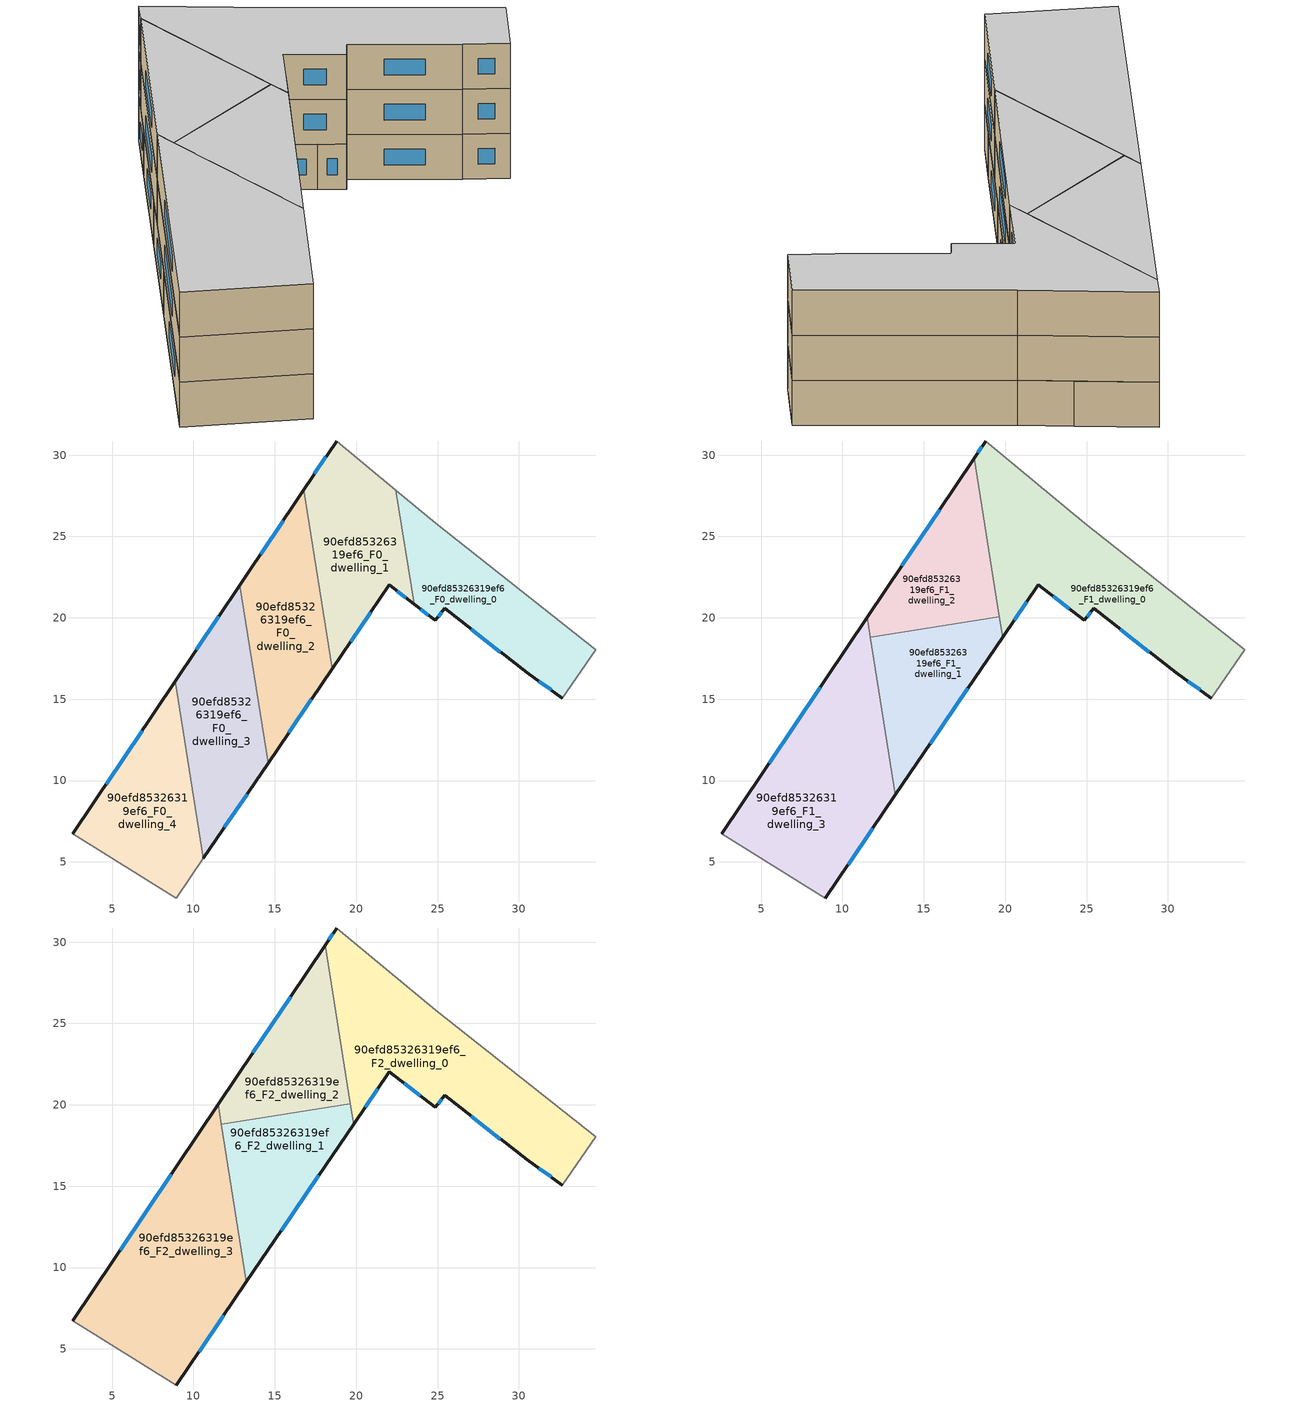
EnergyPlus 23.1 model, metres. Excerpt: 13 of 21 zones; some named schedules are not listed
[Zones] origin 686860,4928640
90efd85326319ef6_F0_dwelling_0
 floor ground (EU_floor_Construction): 34.72,18.03 32.68,15.07 30.52,16.61 25.44,20.58 24.85,19.84 23.56,20.84 22.44,27.85 24.9,25.82 z0
 wall outside (EU_wall_Construction): 23.56,20.84 24.85,19.84 25.44,20.58 30.52,16.61 32.68,15.07 z0:3
 wall to 90efd85326319ef6_F0_dwelling_1 (EU_wall_Construction): 22.44,27.85 23.56,20.84 z0:3
 wall adiabatic (EU_wall_Construction): 32.68,15.07 34.72,18.03 24.9,25.82 22.44,27.85 z0:3
 window (EU_Window_Construction): 25.04,20.08 25.25,20.34 / 23.97,20.51 24.43,20.16 / 31.22,16.11 31.98,15.57 / 27.08,19.29 28.87,17.9 z0.97:2.03
90efd85326319ef6_F0_dwelling_1
 floor ground (EU_floor_Construction): 22.44,27.85 23.56,20.84 22.03,22.02 18.53,16.87 16.79,27.88 18.8,30.87 z0
 wall outside (EU_wall_Construction): 18.53,16.87 22.03,22.02 23.56,20.84 / 18.8,30.87 16.79,27.88 z0:3
 wall adiabatic (EU_wall_Construction): 22.44,27.85 18.8,30.87 z0:3
 wall to 90efd85326319ef6_F0_dwelling_2 (EU_wall_Construction): 16.79,27.88 18.53,16.87 z0:3
 window (EU_Window_Construction): 22.52,21.64 23.06,21.22 / 19.66,18.54 20.89,20.35 / 18.14,29.9 17.44,28.85 z0.97:2.03
90efd85326319ef6_F0_dwelling_2
 floor ground (EU_floor_Construction): 16.79,27.88 18.53,16.87 14.58,11.07 12.84,22.01 z0
 wall outside (EU_wall_Construction): 14.58,11.07 18.53,16.87 / 16.79,27.88 12.84,22.01 z0:3
 wall to 90efd85326319ef6_F0_dwelling_3 (EU_wall_Construction): 12.84,22.01 14.58,11.07 z0:3
 window (EU_Window_Construction): 15.86,12.95 17.25,14.99 / 15.51,25.97 14.12,23.91 z0.97:2.03
90efd85326319ef6_F0_dwelling_3
 floor ground (EU_floor_Construction): 12.84,22.01 14.58,11.07 10.61,5.23 8.88,16.11 z0
 wall outside (EU_wall_Construction): 10.61,5.23 14.58,11.07 / 12.84,22.01 8.88,16.11 z0:3
 wall to 90efd85326319ef6_F0_dwelling_4 (EU_wall_Construction): 8.88,16.11 10.61,5.23 z0:3
 window (EU_Window_Construction): 11.9,7.12 13.29,9.17 / 11.56,20.1 10.17,18.02 z0.97:2.03
 ceiling adiabatic (EU_roof_Construction): 10.61,5.23 14.58,11.07 13.31,19.07 11.72,18.82 11.53,20.05 13.26,9.12 z3
90efd85326319ef6_F0_dwelling_4
 floor ground (EU_floor_Construction): 8.88,16.11 10.61,5.23 8.95,2.78 2.59,6.74 z0
 wall outside (EU_wall_Construction): 8.88,16.11 2.59,6.74 z0:3
 wall adiabatic (EU_wall_Construction): 2.59,6.74 8.95,2.78 10.61,5.23 z0:3
 window (EU_Window_Construction): 6.84,13.07 4.63,9.78 z0.97:2.03
90efd85326319ef6_F1_dwelling_0
 floor to 90efd85326319ef6_F0_dwelling_0 (EU_floor_Construction): 34.72,18.03 32.68,15.07 30.52,16.61 25.44,20.58 24.85,19.84 23.56,20.84 22.45,27.85 24.9,25.82 z3
 floor to 90efd85326319ef6_F0_dwelling_1 (EU_floor_Construction): 22.45,27.85 23.56,20.84 22.03,22.02 19.84,18.8 18.09,29.82 18.8,30.87 z3
 wall outside (EU_wall_Construction): 19.84,18.8 22.03,22.02 24.85,19.84 25.44,20.58 30.52,16.61 32.68,15.07 / 18.8,30.87 18.09,29.82 z3:6
 wall adiabatic (EU_wall_Construction): 32.68,15.07 34.72,18.03 24.9,25.82 18.8,30.87 z3:6
 wall to 90efd85326319ef6_F1_dwelling_2 (EU_wall_Construction): 18.09,29.82 19.64,20.08 z3:6
 wall to 90efd85326319ef6_F1_dwelling_1 (EU_wall_Construction): 19.64,20.08 19.84,18.8 z3:6
 window (EU_Window_Construction): 25.04,20.08 25.25,20.34 / 22.94,21.31 23.93,20.55 / 20.55,19.85 21.32,20.98 / 18.57,30.53 18.32,30.16 / 31.22,16.11 31.98,15.57 / 27.08,19.29 28.87,17.9 z3.97:5.03
90efd85326319ef6_F1_dwelling_1
 floor to 90efd85326319ef6_F0_dwelling_2 (EU_floor_Construction): 18.06,19.83 18.53,16.87 14.58,11.07 13.31,19.07 z3
 floor adiabatic (EU_floor_Construction): 13.31,19.07 14.58,11.07 13.26,9.12 11.72,18.82 z3
 floor to 90efd85326319ef6_F0_dwelling_1 (EU_floor_Construction): 19.64,20.08 19.84,18.8 18.53,16.87 18.06,19.83 z3
 wall outside (EU_wall_Construction): 13.26,9.12 19.84,18.8 z3:6
 wall to 90efd85326319ef6_F1_dwelling_2 (EU_wall_Construction): 19.64,20.08 11.72,18.82 z3:6
 wall to 90efd85326319ef6_F1_dwelling_3 (EU_wall_Construction): 11.72,18.82 13.26,9.12 z3:6
 window (EU_Window_Construction): 15.39,12.26 17.71,15.67 z3.97:5.03
90efd85326319ef6_F1_dwelling_2
 floor to 90efd85326319ef6_F0_dwelling_1 (EU_floor_Construction): 18.09,29.82 19.64,20.08 18.06,19.83 16.79,27.87 z3
 floor to 90efd85326319ef6_F0_dwelling_2 (EU_floor_Construction): 16.79,27.87 18.06,19.83 13.31,19.07 12.84,22.01 z3
 floor to 90efd85326319ef6_F0_dwelling_3 (EU_floor_Construction): 12.84,22.01 13.31,19.07 11.72,18.82 11.53,20.05 z3
 wall outside (EU_wall_Construction): 18.09,29.82 11.53,20.05 z3:6
 wall to 90efd85326319ef6_F1_dwelling_3 (EU_wall_Construction): 11.53,20.05 11.72,18.82 z3:6
 window (EU_Window_Construction): 15.96,26.65 13.66,23.22 z3.97:5.03
90efd85326319ef6_F1_dwelling_3
 floor to 90efd85326319ef6_F0_dwelling_4 (EU_floor_Construction): 8.88,16.11 10.61,5.23 8.95,2.78 2.59,6.74 z3
 floor to 90efd85326319ef6_F0_dwelling_3 (EU_floor_Construction): 11.53,20.05 13.26,9.12 10.61,5.23 8.88,16.11 z3
 wall outside (EU_wall_Construction): 11.53,20.05 2.59,6.74 / 8.95,2.78 13.26,9.12 z3:6
 wall adiabatic (EU_wall_Construction): 2.59,6.74 8.95,2.78 z3:6
 window (EU_Window_Construction): 8.63,15.73 5.48,11.05 / 10.34,4.84 11.86,7.07 z3.97:5.03
90efd85326319ef6_F2_dwelling_0
 floor to 90efd85326319ef6_F1_dwelling_0 (EU_floor_Construction): 24.9,25.82 34.72,18.03 32.68,15.07 30.52,16.61 25.44,20.58 24.85,19.84 22.03,22.02 19.84,18.8 18.09,29.82 18.8,30.87 z6
 wall outside (EU_wall_Construction): 19.84,18.8 22.03,22.02 24.85,19.84 25.44,20.58 30.52,16.61 32.68,15.07 / 18.8,30.87 18.09,29.82 z6:9
 wall adiabatic (EU_wall_Construction): 32.68,15.07 34.72,18.03 24.9,25.82 18.8,30.87 z6:9
 wall to 90efd85326319ef6_F2_dwelling_2 (EU_wall_Construction): 18.09,29.82 19.64,20.08 z6:9
 wall to 90efd85326319ef6_F2_dwelling_1 (EU_wall_Construction): 19.64,20.08 19.84,18.8 z6:9
 window (EU_Window_Construction): 25.04,20.08 25.25,20.34 / 22.94,21.31 23.93,20.55 / 20.55,19.85 21.32,20.98 / 18.57,30.53 18.32,30.16 / 31.22,16.11 31.98,15.57 / 27.08,19.29 28.87,17.9 z6.97:8.03
 ceiling to 90efd85326319ef6_F3_dwelling_0 (EU_floor_Construction): 32.68,15.07 34.72,18.03 24.9,25.82 18.8,30.87 18.09,29.82 19.84,18.8 22.03,22.02 24.85,19.84 25.44,20.58 30.52,16.61 z9
90efd85326319ef6_F2_dwelling_1
 floor to 90efd85326319ef6_F1_dwelling_1 (EU_floor_Construction): 19.64,20.08 19.84,18.8 13.26,9.12 11.72,18.82 z6
 wall outside (EU_wall_Construction): 13.26,9.12 19.84,18.8 z6:9
 wall to 90efd85326319ef6_F2_dwelling_2 (EU_wall_Construction): 19.64,20.08 11.72,18.82 z6:9
 wall to 90efd85326319ef6_F2_dwelling_3 (EU_wall_Construction): 11.72,18.82 13.26,9.12 z6:9
 window (EU_Window_Construction): 15.39,12.26 17.71,15.67 z6.97:8.03
 ceiling to 90efd85326319ef6_F3_dwelling_1 (EU_floor_Construction): 13.26,9.12 19.84,18.8 19.64,20.08 11.72,18.82 z9
90efd85326319ef6_F2_dwelling_2
 floor to 90efd85326319ef6_F1_dwelling_2 (EU_floor_Construction): 18.09,29.82 19.64,20.08 11.72,18.82 11.53,20.05 z6
 wall outside (EU_wall_Construction): 18.09,29.82 11.53,20.05 z6:9
 wall to 90efd85326319ef6_F2_dwelling_3 (EU_wall_Construction): 11.53,20.05 11.72,18.82 z6:9
 window (EU_Window_Construction): 15.96,26.65 13.66,23.22 z6.97:8.03
 ceiling to 90efd85326319ef6_F3_dwelling_2 (EU_floor_Construction): 19.64,20.08 18.09,29.82 11.53,20.05 11.72,18.82 z9
90efd85326319ef6_F2_dwelling_3
 floor to 90efd85326319ef6_F1_dwelling_3 (EU_floor_Construction): 11.53,20.05 13.26,9.12 8.95,2.78 2.59,6.74 z6
 wall outside (EU_wall_Construction): 11.53,20.05 2.59,6.74 / 8.95,2.78 13.26,9.12 z6:9
 wall adiabatic (EU_wall_Construction): 2.59,6.74 8.95,2.78 z6:9
 window (EU_Window_Construction): 8.63,15.73 5.48,11.05 / 10.34,4.84 11.86,7.07 z6.97:8.03
 ceiling to 90efd85326319ef6_F3_dwelling_3 (EU_floor_Construction): 8.95,2.78 13.26,9.12 11.53,20.05 2.59,6.74 z9
[Building]
EU S2 Campaign: North Axis=0; Terrain=City; Solar Distribution=FullExterior
[Site:Location]
Bologna: Latitude=44.5; Longitude=11.25; Time Zone=1; Elevation=37
[SizingPeriod:WeatherFileDays]
AnnualSizingPeriod: Begin Month=1; Begin Day of Month=1; End Month=12; End Day of Month=31; Day of Week for Start Day=Monday; Use Weather File Daylight Saving Period=No; Use Weather File Rain and Snow Indicators=No
[MATERIAL]
EU_InternalMass_Material: Roughness=MediumRough; Thickness=0.1; Conductivity=1; Density=1800; Specific Heat=900; Thermal Absorptance=0.9; Solar Absorptance=0.7; Visible Absorptance=0.7
[MATERIAL:NOMASS] Roughness=MediumRough; Thermal Absorptance=0.9; Solar Absorptance=0.7; Visible Absorptance=0.7
Name | Thermal Resistance
EU_wall_NoMass | 0.779417
EU_roof_NoMass | 0.435466
EU_floor_NoMass | 0.588222
[WINDOWMATERIAL:SIMPLEGLAZINGSYSTEM]
EU_Window_SimpleGlazing: UFactor=5.16242; Solar Heat Gain Coefficient=0.85; Visible Transmittance=0.85
[CONSTRUCTION]
EU_wall_Construction: EU_wall_NoMass
EU_roof_Construction: EU_roof_NoMass
EU_floor_Construction: EU_floor_NoMass
EU_Window_Construction: EU_Window_SimpleGlazing
EU_InternalMass_Construction: EU_InternalMass_Material
[ZONE] Type=1; Multiplier=1; Ceiling Height=autocalculate; Floor Area=autocalculate; Part of Total Floor Area=Yes
Name | Volume
90efd85326319ef6_F0_dwelling_0 | 160.308
90efd85326319ef6_F1_dwelling_0; 90efd85326319ef6_F2_dwelling_0 | 267.179
90efd85326319ef6_F0_dwelling_1 | 160.311
90efd85326319ef6_F1_dwelling_1; 90efd85326319ef6_F2_dwelling_1 | 133.594
90efd85326319ef6_F0_dwelling_2 | 160.307
90efd85326319ef6_F1_dwelling_2; 90efd85326319ef6_F2_dwelling_2 | 133.602
90efd85326319ef6_F0_dwelling_3 | 160.317
90efd85326319ef6_F1_dwelling_3; 90efd85326319ef6_F2_dwelling_3 | 267.17
90efd85326319ef6_F0_dwelling_4 | 160.313
[INTERNALMASS] Construction=EU_InternalMass_Construction
Name | Zone or ZoneList | Surface Area
90efd85326319ef6_F0_dwelling_0_EU_InternalMass | 90efd85326319ef6_F0_dwelling_0 | 53.4362
90efd85326319ef6_F0_dwelling_1_EU_InternalMass | 90efd85326319ef6_F0_dwelling_1 | 53.4373
90efd85326319ef6_F0_dwelling_2_EU_InternalMass | 90efd85326319ef6_F0_dwelling_2 | 53.4354
90efd85326319ef6_F0_dwelling_3_EU_InternalMass | 90efd85326319ef6_F0_dwelling_3 | 53.4391
90efd85326319ef6_F0_dwelling_4_EU_InternalMass | 90efd85326319ef6_F0_dwelling_4 | 53.4376
90efd85326319ef6_F1_dwelling_0_EU_InternalMass | 90efd85326319ef6_F1_dwelling_0 | 89.0598
90efd85326319ef6_F1_dwelling_1_EU_InternalMass | 90efd85326319ef6_F1_dwelling_1 | 44.5315
90efd85326319ef6_F1_dwelling_2_EU_InternalMass | 90efd85326319ef6_F1_dwelling_2 | 44.534
90efd85326319ef6_F1_dwelling_3_EU_InternalMass | 90efd85326319ef6_F1_dwelling_3 | 89.06
90efd85326319ef6_F2_dwelling_0_EU_InternalMass | 90efd85326319ef6_F2_dwelling_0 | 89.0598
90efd85326319ef6_F2_dwelling_1_EU_InternalMass | 90efd85326319ef6_F2_dwelling_1 | 44.5315
90efd85326319ef6_F2_dwelling_2_EU_InternalMass | 90efd85326319ef6_F2_dwelling_2 | 44.534
90efd85326319ef6_F2_dwelling_3_EU_InternalMass | 90efd85326319ef6_F2_dwelling_3 | 89.06
[OTHEREQUIPMENT] Fuel Type=Electricity; Design Level Calculation Method=Watts/Area; Power per Zone Floor Area=1; Fraction Latent=0; Fraction Radiant=0; Fraction Lost=0; Carbon Dioxide Generation Rate=0; EndUse Subcategory=EU_Step8_InternalGains
Name | Zone or ZoneList or Space or SpaceList | Schedule
EU_Step8_InternalGain_90efd85326319ef6_F0_dwelling_0_f000 | 90efd85326319ef6_F0_dwelling_0 | EU_Step8_GainSchedule_90efd85326319ef6_F0_dwelling_0_f000
EU_Step8_InternalGain_90efd85326319ef6_F0_dwelling_1_f000 | 90efd85326319ef6_F0_dwelling_1 | EU_Step8_GainSchedule_90efd85326319ef6_F0_dwelling_1_f000
EU_Step8_InternalGain_90efd85326319ef6_F0_dwelling_2_f000 | 90efd85326319ef6_F0_dwelling_2 | EU_Step8_GainSchedule_90efd85326319ef6_F0_dwelling_2_f000
EU_Step8_InternalGain_90efd85326319ef6_F0_dwelling_3_f000 | 90efd85326319ef6_F0_dwelling_3 | EU_Step8_GainSchedule_90efd85326319ef6_F0_dwelling_3_f000
EU_Step8_InternalGain_90efd85326319ef6_F0_dwelling_4_f000 | 90efd85326319ef6_F0_dwelling_4 | EU_Step8_GainSchedule_90efd85326319ef6_F0_dwelling_4_f000
EU_Step8_InternalGain_90efd85326319ef6_F1_dwelling_0_f000 | 90efd85326319ef6_F1_dwelling_0 | EU_Step8_GainSchedule_90efd85326319ef6_F1_dwelling_0_f000
EU_Step8_InternalGain_90efd85326319ef6_F1_dwelling_1_f000 | 90efd85326319ef6_F1_dwelling_1 | EU_Step8_GainSchedule_90efd85326319ef6_F1_dwelling_1_f000
EU_Step8_InternalGain_90efd85326319ef6_F1_dwelling_2_f000 | 90efd85326319ef6_F1_dwelling_2 | EU_Step8_GainSchedule_90efd85326319ef6_F1_dwelling_2_f000
EU_Step8_InternalGain_90efd85326319ef6_F1_dwelling_3_f000 | 90efd85326319ef6_F1_dwelling_3 | EU_Step8_GainSchedule_90efd85326319ef6_F1_dwelling_3_f000
EU_Step8_InternalGain_90efd85326319ef6_F2_dwelling_0_f000 | 90efd85326319ef6_F2_dwelling_0 | EU_Step8_GainSchedule_90efd85326319ef6_F2_dwelling_0_f000
EU_Step8_InternalGain_90efd85326319ef6_F2_dwelling_1_f000 | 90efd85326319ef6_F2_dwelling_1 | EU_Step8_GainSchedule_90efd85326319ef6_F2_dwelling_1_f000
EU_Step8_InternalGain_90efd85326319ef6_F2_dwelling_2_f000 | 90efd85326319ef6_F2_dwelling_2 | EU_Step8_GainSchedule_90efd85326319ef6_F2_dwelling_2_f000
EU_Step8_InternalGain_90efd85326319ef6_F2_dwelling_3_f000 | 90efd85326319ef6_F2_dwelling_3 | EU_Step8_GainSchedule_90efd85326319ef6_F2_dwelling_3_f000
[ZONEVENTILATION:DESIGNFLOWRATE] Schedule=EU_AlwaysOn; Design Flow Rate Calculation Method=AirChanges/Hour; Air Changes per Hour=0.712058; Ventilation Type=Natural; Fan Pressure Rise=0; Fan Total Efficiency=1; Constant Term Coefficient=1; Temperature Term Coefficient=0; Velocity Term Coefficient=0; Velocity Squared Term Coefficient=0; Minimum Indoor Temperature=-100; Maximum Indoor Temperature=100; Delta Temperature=-100; Minimum Outdoor Temperature=-100; Maximum Outdoor Temperature=100; Maximum Wind Speed=40
Name | Zone or ZoneList or Space or SpaceList
EU_ConstantAir_90efd85326319ef6_F0_dwelling_0 | 90efd85326319ef6_F0_dwelling_0
EU_ConstantAir_90efd85326319ef6_F0_dwelling_1 | 90efd85326319ef6_F0_dwelling_1
EU_ConstantAir_90efd85326319ef6_F0_dwelling_2 | 90efd85326319ef6_F0_dwelling_2
EU_ConstantAir_90efd85326319ef6_F0_dwelling_3 | 90efd85326319ef6_F0_dwelling_3
EU_ConstantAir_90efd85326319ef6_F0_dwelling_4 | 90efd85326319ef6_F0_dwelling_4
EU_ConstantAir_90efd85326319ef6_F1_dwelling_0 | 90efd85326319ef6_F1_dwelling_0
EU_ConstantAir_90efd85326319ef6_F1_dwelling_1 | 90efd85326319ef6_F1_dwelling_1
EU_ConstantAir_90efd85326319ef6_F1_dwelling_2 | 90efd85326319ef6_F1_dwelling_2
EU_ConstantAir_90efd85326319ef6_F1_dwelling_3 | 90efd85326319ef6_F1_dwelling_3
EU_ConstantAir_90efd85326319ef6_F2_dwelling_0 | 90efd85326319ef6_F2_dwelling_0
EU_ConstantAir_90efd85326319ef6_F2_dwelling_1 | 90efd85326319ef6_F2_dwelling_1
EU_ConstantAir_90efd85326319ef6_F2_dwelling_2 | 90efd85326319ef6_F2_dwelling_2
EU_ConstantAir_90efd85326319ef6_F2_dwelling_3 | 90efd85326319ef6_F2_dwelling_3
[HVACTEMPLATE:THERMOSTAT] Constant Heating Setpoint=20; Constant Cooling Setpoint=50
EU_HeatOnly_90efd85326319ef6_F0_dwelling_0; EU_HeatOnly_90efd85326319ef6_F0_dwelling_1; EU_HeatOnly_90efd85326319ef6_F0_dwelling_2; EU_HeatOnly_90efd85326319ef6_F0_dwelling_3; EU_HeatOnly_90efd85326319ef6_F0_dwelling_4; EU_HeatOnly_90efd85326319ef6_F1_dwelling_0; EU_HeatOnly_90efd85326319ef6_F1_dwelling_1; EU_HeatOnly_90efd85326319ef6_F1_dwelling_2; EU_HeatOnly_90efd85326319ef6_F1_dwelling_3; EU_HeatOnly_90efd85326319ef6_F2_dwelling_0; EU_HeatOnly_90efd85326319ef6_F2_dwelling_1; EU_HeatOnly_90efd85326319ef6_F2_dwelling_2; EU_HeatOnly_90efd85326319ef6_F2_dwelling_3; EU_HeatOnly_90efd85326319ef6_F3_dwelling_0; EU_HeatOnly_90efd85326319ef6_F3_dwelling_1; EU_HeatOnly_90efd85326319ef6_F3_dwelling_2; EU_HeatOnly_90efd85326319ef6_F3_dwelling_3; EU_HeatOnly_90efd85326319ef6_F4_dwelling_0; EU_HeatOnly_90efd85326319ef6_F4_dwelling_1; EU_HeatOnly_90efd85326319ef6_F4_dwelling_2; EU_HeatOnly_90efd85326319ef6_F4_dwelling_3
[HVACTEMPLATE:ZONE:IDEALLOADSAIRSYSTEM] System Availability Schedule=EU_AlwaysOn; Maximum Heating Supply Air Temperature=50; Minimum Cooling Supply Air Temperature=13; Maximum Heating Supply Air Humidity Ratio=0.0156; Minimum Cooling Supply Air Humidity Ratio=0.0077; Heating Limit=NoLimit; Cooling Limit=NoLimit; Heating Availability Schedule=EU_AlwaysOn; Cooling Availability Schedule=EU_CoolingOff; Dehumidification Control Type=ConstantSensibleHeatRatio; Cooling Sensible Heat Ratio=0.7; Dehumidification Setpoint=60; Humidification Control Type=None; Humidification Setpoint=30; Outdoor Air Method=None; Outdoor Air Flow Rate per Person=0.00944; Outdoor Air Flow Rate per Zone Floor Area=0; Outdoor Air Flow Rate per Zone=0; Demand Controlled Ventilation Type=None; Outdoor Air Economizer Type=NoEconomizer; Heat Recovery Type=None; Sensible Heat Recovery Effectiveness=0.7; Latent Heat Recovery Effectiveness=0.65
Name | Template Thermostat
90efd85326319ef6_F0_dwelling_0 | EU_HeatOnly_90efd85326319ef6_F0_dwelling_0
90efd85326319ef6_F0_dwelling_1 | EU_HeatOnly_90efd85326319ef6_F0_dwelling_1
90efd85326319ef6_F0_dwelling_2 | EU_HeatOnly_90efd85326319ef6_F0_dwelling_2
90efd85326319ef6_F0_dwelling_3 | EU_HeatOnly_90efd85326319ef6_F0_dwelling_3
90efd85326319ef6_F0_dwelling_4 | EU_HeatOnly_90efd85326319ef6_F0_dwelling_4
90efd85326319ef6_F1_dwelling_0 | EU_HeatOnly_90efd85326319ef6_F1_dwelling_0
90efd85326319ef6_F1_dwelling_1 | EU_HeatOnly_90efd85326319ef6_F1_dwelling_1
90efd85326319ef6_F1_dwelling_2 | EU_HeatOnly_90efd85326319ef6_F1_dwelling_2
90efd85326319ef6_F1_dwelling_3 | EU_HeatOnly_90efd85326319ef6_F1_dwelling_3
90efd85326319ef6_F2_dwelling_0 | EU_HeatOnly_90efd85326319ef6_F2_dwelling_0
90efd85326319ef6_F2_dwelling_1 | EU_HeatOnly_90efd85326319ef6_F2_dwelling_1
90efd85326319ef6_F2_dwelling_2 | EU_HeatOnly_90efd85326319ef6_F2_dwelling_2
90efd85326319ef6_F2_dwelling_3 | EU_HeatOnly_90efd85326319ef6_F2_dwelling_3
